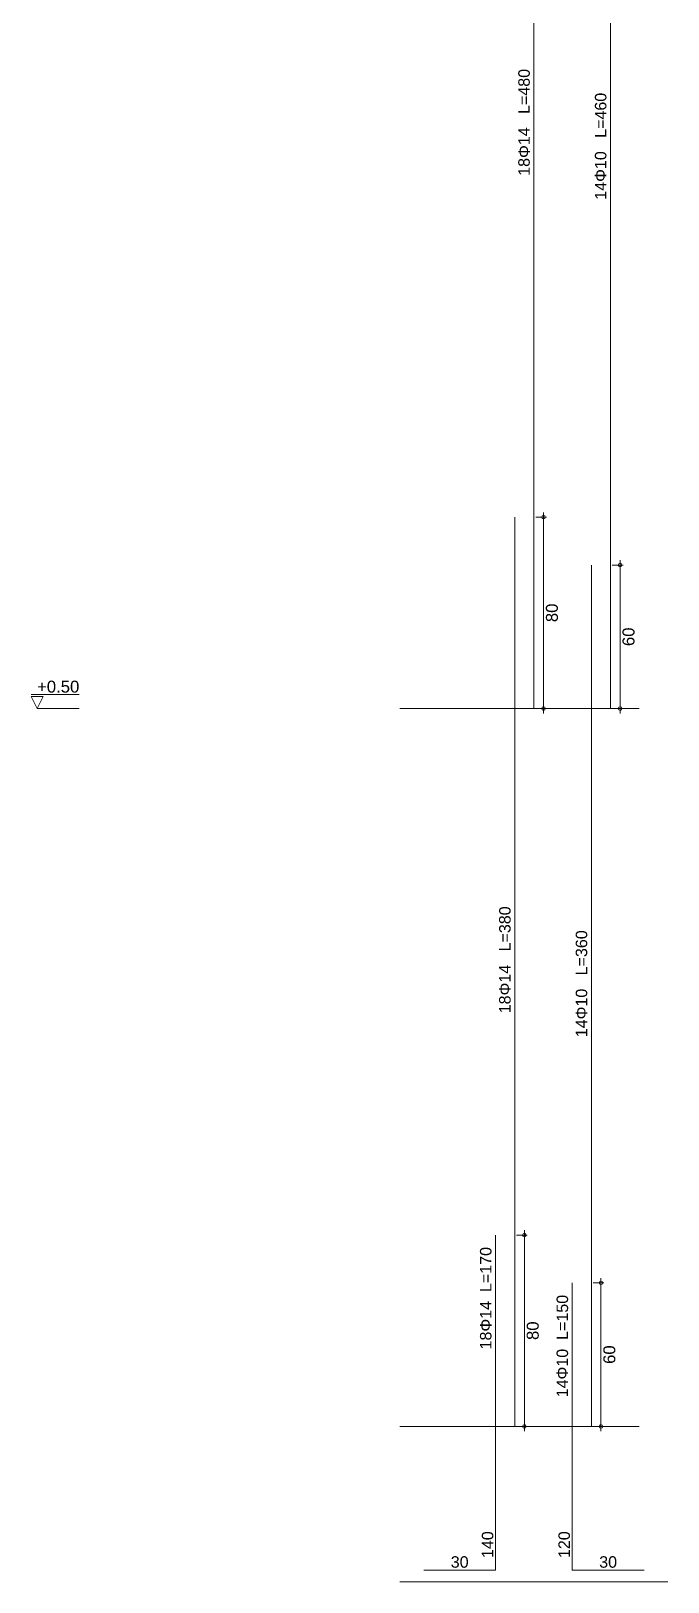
# Model space of a CAD drawing. Header units: millimetres. Extents: x 2232 to 85269, y -3593 to 5869.
# Drawn here: x 83647 to 84046, y -1254 to -281 of the extents above; entities that cross this region are included whole.
import ezdxf

# ---------------------------------------------------------------- set-up
doc = ezdxf.new("R2010")
doc.units = ezdxf.units.MM
for name, color, linetype in [('Donatı Yazısı', 7, 'Continuous'), ('Donatı Çizgisi', 7, 'Continuous'), ('Panel', 7, 'Continuous'), ('Standart', 7, 'Continuous'), ('Ölçülendirme', 7, 'Continuous')]:
    doc.layers.add(name, color=color, linetype=linetype)
doc.styles.add('arial_1_18', font='arial.ttf', dxfattribs={"height": 0.2})

# ---------------------------------------------------------------- blocks, each defined once
blk = doc.blocks.new('IDE824Entity7266')
at = {"layer": 'Donatı Çizgisi', "color": 5, "linetype": 'Continuous', "lineweight": 5}
for points in [[(27730.27, 545.24), (27730.27, 1025.24)], [(27762.27, 545.24), (27762.27, 1005.24)], [(27722.27, 245.24), (27722.27, 625.24)], [(27754.27, 245.24), (27754.27, 605.24)], [(27714.27, 185.24), (27714.27, 325.24)], [(27746.27, 185.24), (27746.27, 305.24)], [(27684.27, 185.24), (27714.27, 185.24)], [(27746.27, 185.24), (27776.27, 185.24)]]:
    blk.add_lwpolyline(points, dxfattribs=at)
at = {"layer": 'Panel', "color": 1, "linetype": 'Continuous', "lineweight": 5}
for points in [[(27674.27, 545.24), (27774.27, 545.24)], [(27674.27, 245.24), (27774.27, 245.24)], [(27674.27, 180.24), (27786.27, 180.24)]]:
    blk.add_lwpolyline(points, dxfattribs=at)
at = {"layer": 'Ölçülendirme', "color": 1, "linetype": 'Continuous', "lineweight": 5}
for points in [[(27731.02, 625.24), (27735.52, 625.24)], [(27734.27, 543.24), (27734.27, 627.24)], [(27763.02, 605.24), (27767.52, 605.24)], [(27766.27, 543.24), (27766.27, 607.24)], [(27520.21, 551.07), (27540.38, 551.07)], [(27522.71, 545.24), (27520.21, 550.24)], [(27520.21, 550.24), (27525.21, 550.24)], [(27525.21, 550.24), (27522.71, 545.24)], [(27540.38, 545.24), (27522.71, 545.24)], [(27731.02, 545.24), (27735.52, 545.24)], [(27763.02, 545.24), (27767.52, 545.24)], [(27723.02, 325.24), (27727.52, 325.24)], [(27726.27, 243.24), (27726.27, 327.24)], [(27755.02, 305.24), (27759.52, 305.24)], [(27758.27, 243.24), (27758.27, 307.24)], [(27723.02, 245.24), (27727.52, 245.24)], [(27755.02, 245.24), (27759.52, 245.24)]]:
    blk.add_lwpolyline(points, dxfattribs=at)
for centre in [(27734.27, 625.24), (27766.27, 605.24), (27734.27, 545.24), (27766.27, 545.24), (27726.27, 325.24), (27758.27, 305.24), (27726.27, 245.24), (27758.27, 245.24)]:
    blk.add_circle(centre, 0.75, dxfattribs=at)
at = {"layer": 'Donatı Yazısı', "color": 5, "linetype": 'Continuous', "lineweight": 5, "style": 'arial_1_18'}
for s, p in [('18Φ14   L=480', (27728.54, 767.89)), ('14Φ10   L=460', (27760.54, 757.9)), ('18Φ14   L=380', (27720.54, 417.9)), ('14Φ10   L=360', (27752.54, 407.9)), ('18Φ14  L=170', (27712.54, 277.41)), ('14Φ10  L=150', (27744.54, 257.41)), ('140', (27713.31, 190.24)), ('120', (27745.31, 190.24))]:
    blk.add_text(s, height=4.8, rotation=90, dxfattribs=at).set_placement(p)
for p in [(27695.54, 186.2), (27757.54, 186.2)]:
    blk.add_text('30', height=4.8, dxfattribs=at).set_placement(p)
at = {"layer": 'Ölçülendirme', "color": 1, "linetype": 'Continuous', "lineweight": 5, "style": 'arial_1_18'}
for s, p in [('80', (27740.27, 581.36)), ('60', (27772.27, 571.36)), ('80', (27732.27, 281.36)), ('60', (27764.27, 271.36))]:
    blk.add_text(s, height=5, rotation=90, dxfattribs=at).set_placement(p)
blk.add_text('+0.50', height=5, dxfattribs=at).set_placement((27522.71, 551.91))

msp = doc.modelspace()

# ---------------------------------------------------------------- block references
at = {"layer": 'Standart', "xscale": 1.5, "yscale": 1.5, "zscale": 1.5}
msp.add_blockref('IDE824Entity7266', (42366.51, -1524.01), dxfattribs=at)

doc.saveas('drawing.dxf')
